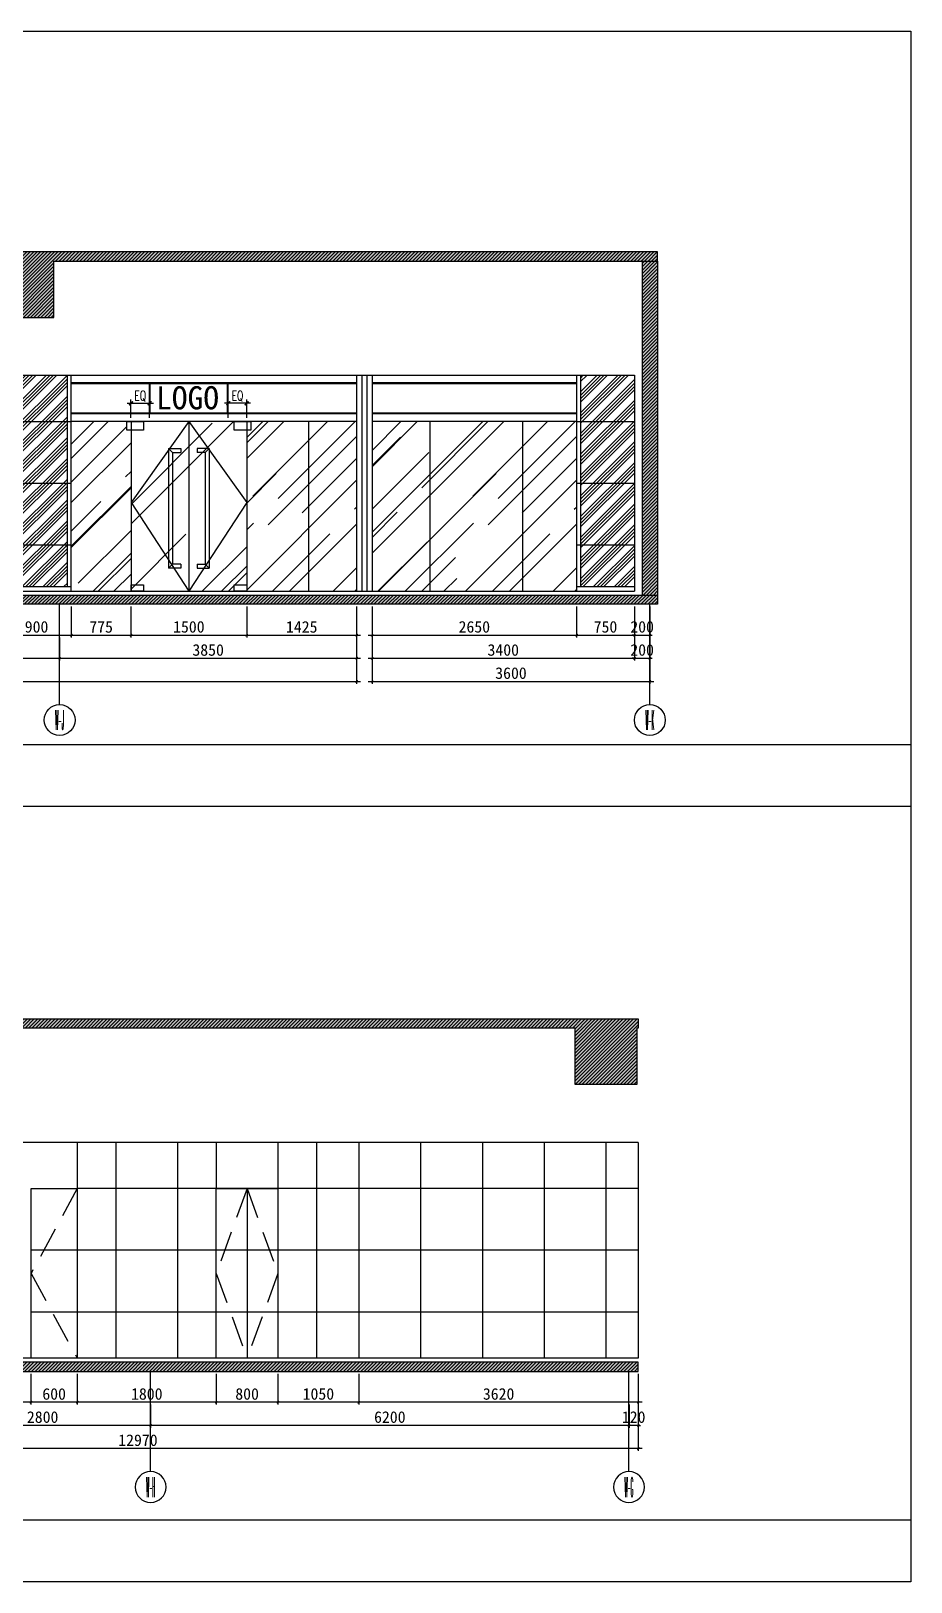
# Model space of a CAD drawing. Header units: millimetres. Extents: x 110215 to 630040, y -488650 to 141897.
# Drawn here: x 549650 to 561055, y 121786 to 141897 of the extents above; entities that cross this region are included whole.
import ezdxf
from ezdxf.enums import TextEntityAlignment as Align

# ---------------------------------------------------------------- set-up
doc = ezdxf.new("R2010")
doc.units = ezdxf.units.MM
doc.header["$LTSCALE"] = 1000
doc.linetypes.add('_DASH', pattern=[0.6, 0.4, -0.2])
doc.layers.get('Defpoints').update_dxf_attribs({"color": 2})
for name, color, linetype in [('0-118标注', 2, 'Continuous'), ('0-140a立面通高转折线', 2, 'Continuous'), ('0-140c立面材料填充', 250, 'Continuous'), ('0-140d立面材料分隔', 146, 'Continuous'), ('0-140立面图剖切线', 4, 'Continuous')]:
    doc.layers.add(name, color=color, linetype=linetype)
doc.styles.add('_TCH_AXIS', font='COMPLEX', dxfattribs={"bigfont": 'GBCBIG'})
doc.styles.add('COMPLEX', font='COMPLEX')
doc.styles.add('TXT', font='txt.shx', dxfattribs={"width": 0.7})
doc.styles.add('繁黑体', font='simhei.ttf')
doc.styles.add('黑体', font='simhei.ttf')
doc.dimstyles.new('50', dxfattribs={"dimscale": 50, "dimtxt": 3, "dimasz": 0.6, "dimexe": 0.6, "dimexo": 0.6, "dimtad": 1, "dimdec": 0, "dimdsep": 46, "dimtxsty": '黑体', "dimblk1": 'ARCHTICK', "dimblk2": 'ARCHTICK', "dimsah": 1, "dimcen": 0, "dimdle": 1, "dimclrd": 251, "dimclre": 251, "dimclrt": 2, "dimadec": 0, "dimazin": 0, "dimtfac": 1, "dimtdec": 0, "dimtix": 1, "dimtmove": 2, "dimatfit": 3, "dimldrblk": 'DOT', "dimfxl": 0, "dimtolj": 1, "dimtzin": 0, "dimarcsym": 0})
doc.dimstyles.new('副本 1-50', dxfattribs={"dimscale": 50, "dimtxt": 2.5, "dimasz": 1, "dimexe": 1, "dimexo": 1, "dimgap": 0.6, "dimtad": 1, "dimdec": 0, "dimrnd": 5, "dimzin": 0, "dimdsep": 46, "dimtxsty": 'TXT', "dimblk": 'ARCHTICK', "dimcen": 4, "dimdle": 1, "dimclrd": 3, "dimclre": 3, "dimclrt": 3, "dimadec": 0, "dimazin": 0, "dimtfac": 1, "dimtdec": 0, "dimtix": 1, "dimtmove": 2, "dimatfit": 3, "dimldrblk": 'ARCHTICK', "dimfxl": 0, "dimtolj": 1, "dimtzin": 0, "dimarcsym": 0})
pattern_1 = [(45, (495380.45, 221263.2), (509.117, 1357.645), [9000, -1200, 3000, -600]), (45, (495732.6, 222039.6), (-988.535, 140.007), [1800, -198, 3600, -450]), (45, (495231.96, 221835.93), (1921.9162, 2490.4301), [4800, -840, 2400, -600])]

# ---------------------------------------------------------------- blocks, each defined once
blk = doc.blocks.new('_ArchTick')
at = {"color": 0, "linetype": 'ByBlock', "const_width": 0.4}
blk.add_lwpolyline([(-0.5, -0.5), (0.5, 0.5)], dxfattribs=at)
blk = doc.blocks.new('*D130')
at = {"color": 3, "lineweight": -2, "transparency": 16777216}
for p, q in [((2433331, 314145), (2433331, 314382)), ((2433571, 314145), (2433571, 314382)), ((2433621, 314332), (2433281, 314332))]:
    blk.add_line(p, q, dxfattribs=at)
at = {"layer": 'Defpoints', "color": 0, "transparency": 16777216}
for p in [(2433331, 314332), (2433331, 314095), (2433571, 314095)]:
    blk.add_point(p, dxfattribs=at)
at = {"color": 3, "lineweight": -2, "transparency": 16777216, "xscale": 50, "yscale": 50, "zscale": 50, "rotation": 180}
blk.add_blockref('_ArchTick', (2433331, 314332), dxfattribs=at)
at = {"color": 3, "lineweight": -2, "transparency": 16777216, "xscale": 50, "yscale": 50, "zscale": 50}
blk.add_blockref('_ArchTick', (2433571, 314332), dxfattribs=at)
at = {"color": 3, "transparency": 16777216, "insert": (2433451, 314425), "char_height": 125, "attachment_point": 5, "style": 'TXT'}
blk.add_mtext('\\A1;EQ', dxfattribs=at)
blk = doc.blocks.new('*D131')
at = {"color": 3, "lineweight": -2, "transparency": 16777216}
for p, q in [((2432071, 314145), (2432071, 314382)), ((2432311, 314145), (2432311, 314382)), ((2432021, 314332), (2432361, 314332))]:
    blk.add_line(p, q, dxfattribs=at)
at = {"layer": 'Defpoints', "color": 0, "transparency": 16777216}
for p in [(2432311, 314332), (2432071, 314095), (2432311, 314095)]:
    blk.add_point(p, dxfattribs=at)
at = {"color": 3, "lineweight": -2, "transparency": 16777216, "xscale": 50, "yscale": 50, "zscale": 50, "rotation": 180}
blk.add_blockref('_ArchTick', (2432071, 314332), dxfattribs=at)
at = {"color": 3, "lineweight": -2, "transparency": 16777216, "xscale": 50, "yscale": 50, "zscale": 50}
blk.add_blockref('_ArchTick', (2432311, 314332), dxfattribs=at)
at = {"color": 3, "transparency": 16777216, "insert": (2432191, 314425), "char_height": 125, "attachment_point": 5, "style": 'TXT'}
blk.add_mtext('\\A1;EQ', dxfattribs=at)
blk = doc.blocks.new('*D454')
at = {"color": 251, "lineweight": -2, "transparency": 16777216}
for p, q in [((549272, 134433), (549272, 134033)), ((550172, 134433), (550172, 134033)), ((549222, 134063), (550222, 134063))]:
    blk.add_line(p, q, dxfattribs=at)
at = {"layer": 'Defpoints', "color": 0, "transparency": 16777216}
for p in [(549272, 134463), (550172, 134463), (550172, 134063)]:
    blk.add_point(p, dxfattribs=at)
at = {"color": 251, "lineweight": -2, "transparency": 16777216, "xscale": 30, "yscale": 30, "zscale": 30, "rotation": 180}
blk.add_blockref('_ArchTick', (549272, 134063), dxfattribs=at)
at = {"color": 251, "lineweight": -2, "transparency": 16777216, "xscale": 30, "yscale": 30, "zscale": 30}
blk.add_blockref('_ArchTick', (550172, 134063), dxfattribs=at)
at = {"color": 2, "transparency": 16777216, "insert": (549722, 134170), "char_height": 150, "attachment_point": 5, "style": '黑体'}
blk.add_mtext('\\A1;900', dxfattribs=at)
blk = doc.blocks.new('_DOT')
at = {"color": 0, "linetype": 'ByBlock'}
blk.add_line((-0.5, 0), (-1, 0), dxfattribs=at)
at = {"color": 0, "linetype": 'ByBlock', "const_width": 0.5}
blk.add_lwpolyline([(-0.25, 0, 1), (0.25, 0, 1)], format="xyb", close=True, dxfattribs=at)
blk = doc.blocks.new('*D455')
at = {"color": 251, "lineweight": -2, "transparency": 16777216}
for p, q in [((550172, 134433), (550172, 134033)), ((550946, 134433), (550946, 134033)), ((550122, 134063), (550996, 134063))]:
    blk.add_line(p, q, dxfattribs=at)
at = {"layer": 'Defpoints', "color": 0, "transparency": 16777216}
for p in [(550172, 134463), (550946, 134463), (550946, 134063)]:
    blk.add_point(p, dxfattribs=at)
at = {"color": 251, "lineweight": -2, "transparency": 16777216, "xscale": 30, "yscale": 30, "zscale": 30, "rotation": 180}
blk.add_blockref('_ArchTick', (550172, 134063), dxfattribs=at)
at = {"color": 251, "lineweight": -2, "transparency": 16777216, "xscale": 30, "yscale": 30, "zscale": 30}
blk.add_blockref('_ArchTick', (550946, 134063), dxfattribs=at)
at = {"color": 2, "transparency": 16777216, "insert": (550559, 134169), "char_height": 150, "attachment_point": 5, "style": '黑体'}
blk.add_mtext('\\A1;775', dxfattribs=at)
blk = doc.blocks.new('*D456')
at = {"color": 251, "lineweight": -2, "transparency": 16777216}
for p, q in [((550946, 134433), (550946, 134033)), ((552446, 134433), (552446, 134033)), ((550896, 134063), (552496, 134063))]:
    blk.add_line(p, q, dxfattribs=at)
at = {"layer": 'Defpoints', "color": 0, "transparency": 16777216}
for p in [(550946, 134463), (552446, 134463), (552446, 134063)]:
    blk.add_point(p, dxfattribs=at)
at = {"color": 251, "lineweight": -2, "transparency": 16777216, "xscale": 30, "yscale": 30, "zscale": 30, "rotation": 180}
blk.add_blockref('_ArchTick', (550946, 134063), dxfattribs=at)
at = {"color": 251, "lineweight": -2, "transparency": 16777216, "xscale": 30, "yscale": 30, "zscale": 30}
blk.add_blockref('_ArchTick', (552446, 134063), dxfattribs=at)
at = {"color": 2, "transparency": 16777216, "insert": (551696, 134170), "char_height": 150, "attachment_point": 5, "style": '黑体'}
blk.add_mtext('\\A1;1500', dxfattribs=at)
blk = doc.blocks.new('*D457')
at = {"color": 251, "lineweight": -2, "transparency": 16777216}
for p, q in [((552446, 134433), (552446, 134033)), ((553871, 134433), (553871, 134033)), ((552396, 134063), (553921, 134063))]:
    blk.add_line(p, q, dxfattribs=at)
at = {"layer": 'Defpoints', "color": 0, "transparency": 16777216}
for p in [(552446, 134463), (553871, 134463), (553871, 134063)]:
    blk.add_point(p, dxfattribs=at)
at = {"color": 251, "lineweight": -2, "transparency": 16777216, "xscale": 30, "yscale": 30, "zscale": 30, "rotation": 180}
blk.add_blockref('_ArchTick', (552446, 134063), dxfattribs=at)
at = {"color": 251, "lineweight": -2, "transparency": 16777216, "xscale": 30, "yscale": 30, "zscale": 30}
blk.add_blockref('_ArchTick', (553871, 134063), dxfattribs=at)
at = {"color": 2, "transparency": 16777216, "insert": (553159, 134169), "char_height": 150, "attachment_point": 5, "style": '黑体'}
blk.add_mtext('\\A1;1425', dxfattribs=at)
blk = doc.blocks.new('*D458')
at = {"color": 251, "lineweight": -2, "transparency": 16777216}
for p, q in [((554071, 134433), (554071, 134033)), ((556721, 134433), (556721, 134033)), ((554021, 134063), (556771, 134063))]:
    blk.add_line(p, q, dxfattribs=at)
at = {"layer": 'Defpoints', "color": 0, "transparency": 16777216}
for p in [(554071, 134463), (556721, 134463), (556721, 134063)]:
    blk.add_point(p, dxfattribs=at)
at = {"color": 251, "lineweight": -2, "transparency": 16777216, "xscale": 30, "yscale": 30, "zscale": 30, "rotation": 180}
blk.add_blockref('_ArchTick', (554071, 134063), dxfattribs=at)
at = {"color": 251, "lineweight": -2, "transparency": 16777216, "xscale": 30, "yscale": 30, "zscale": 30}
blk.add_blockref('_ArchTick', (556721, 134063), dxfattribs=at)
at = {"color": 2, "transparency": 16777216, "insert": (555396, 134170), "char_height": 150, "attachment_point": 5, "style": '黑体'}
blk.add_mtext('\\A1;2650', dxfattribs=at)
blk = doc.blocks.new('*D459')
at = {"color": 251, "lineweight": -2, "transparency": 16777216}
for p, q in [((556721, 134433), (556721, 134033)), ((557471, 134433), (557471, 134033)), ((556671, 134063), (557521, 134063))]:
    blk.add_line(p, q, dxfattribs=at)
at = {"layer": 'Defpoints', "color": 0, "transparency": 16777216}
for p in [(556721, 134463), (557471, 134463), (557471, 134063)]:
    blk.add_point(p, dxfattribs=at)
at = {"color": 251, "lineweight": -2, "transparency": 16777216, "xscale": 30, "yscale": 30, "zscale": 30, "rotation": 180}
blk.add_blockref('_ArchTick', (556721, 134063), dxfattribs=at)
at = {"color": 251, "lineweight": -2, "transparency": 16777216, "xscale": 30, "yscale": 30, "zscale": 30}
blk.add_blockref('_ArchTick', (557471, 134063), dxfattribs=at)
at = {"color": 2, "transparency": 16777216, "insert": (557096, 134170), "char_height": 150, "attachment_point": 5, "style": '黑体'}
blk.add_mtext('\\A1;750', dxfattribs=at)
blk = doc.blocks.new('*D462')
at = {"color": 251, "lineweight": -2, "transparency": 16777216}
for p, q in [((547221, 134033), (547221, 133733)), ((550021, 134033), (550021, 133733)), ((547171, 133763), (550071, 133763))]:
    blk.add_line(p, q, dxfattribs=at)
at = {"layer": 'Defpoints', "color": 0, "transparency": 16777216}
for p in [(547221, 134063), (550021, 134063), (550021, 133763)]:
    blk.add_point(p, dxfattribs=at)
at = {"color": 251, "lineweight": -2, "transparency": 16777216, "xscale": 30, "yscale": 30, "zscale": 30, "rotation": 180}
blk.add_blockref('_ArchTick', (547221, 133763), dxfattribs=at)
at = {"color": 251, "lineweight": -2, "transparency": 16777216, "xscale": 30, "yscale": 30, "zscale": 30}
blk.add_blockref('_ArchTick', (550021, 133763), dxfattribs=at)
at = {"color": 2, "transparency": 16777216, "insert": (548621, 133870), "char_height": 150, "attachment_point": 5, "style": '黑体'}
blk.add_mtext('\\A1;2800', dxfattribs=at)
blk = doc.blocks.new('*D463')
at = {"color": 251, "lineweight": -2, "transparency": 16777216}
for p, q in [((550021, 134033), (550021, 133733)), ((553871, 134033), (553871, 133733)), ((549971, 133763), (553921, 133763))]:
    blk.add_line(p, q, dxfattribs=at)
at = {"layer": 'Defpoints', "color": 0, "transparency": 16777216}
for p in [(550021, 134063), (553871, 134063), (553871, 133763)]:
    blk.add_point(p, dxfattribs=at)
at = {"color": 251, "lineweight": -2, "transparency": 16777216, "xscale": 30, "yscale": 30, "zscale": 30, "rotation": 180}
blk.add_blockref('_ArchTick', (550021, 133763), dxfattribs=at)
at = {"color": 251, "lineweight": -2, "transparency": 16777216, "xscale": 30, "yscale": 30, "zscale": 30}
blk.add_blockref('_ArchTick', (553871, 133763), dxfattribs=at)
at = {"color": 2, "transparency": 16777216, "insert": (551946, 133870), "char_height": 150, "attachment_point": 5, "style": '黑体'}
blk.add_mtext('\\A1;3850', dxfattribs=at)
blk = doc.blocks.new('*D464')
at = {"color": 251, "lineweight": -2, "transparency": 16777216}
for p, q in [((554071, 134033), (554071, 133733)), ((557471, 134033), (557471, 133733)), ((554021, 133763), (557521, 133763))]:
    blk.add_line(p, q, dxfattribs=at)
at = {"layer": 'Defpoints', "color": 0, "transparency": 16777216}
for p in [(554071, 134063), (557471, 134063), (557471, 133763)]:
    blk.add_point(p, dxfattribs=at)
at = {"color": 251, "lineweight": -2, "transparency": 16777216, "xscale": 30, "yscale": 30, "zscale": 30, "rotation": 180}
blk.add_blockref('_ArchTick', (554071, 133763), dxfattribs=at)
at = {"color": 251, "lineweight": -2, "transparency": 16777216, "xscale": 30, "yscale": 30, "zscale": 30}
blk.add_blockref('_ArchTick', (557471, 133763), dxfattribs=at)
at = {"color": 2, "transparency": 16777216, "insert": (555771, 133870), "char_height": 150, "attachment_point": 5, "style": '黑体'}
blk.add_mtext('\\A1;3400', dxfattribs=at)
blk = doc.blocks.new('*D465')
at = {"color": 251, "lineweight": -2, "transparency": 16777216}
for p, q in [((557471, 134433), (557471, 134033)), ((557671, 134433), (557671, 134033)), ((557471, 134063), (557441, 134063)), ((557471, 134063), (557671, 134063)), ((557671, 134063), (557701, 134063))]:
    blk.add_line(p, q, dxfattribs=at)
at = {"layer": 'Defpoints', "color": 0, "transparency": 16777216}
for p in [(557471, 134463), (557671, 134463), (557671, 134063)]:
    blk.add_point(p, dxfattribs=at)
at = {"color": 251, "lineweight": -2, "transparency": 16777216, "xscale": 30, "yscale": 30, "zscale": 30}
blk.add_blockref('_ArchTick', (557471, 134063), dxfattribs=at)
at = {"color": 251, "lineweight": -2, "transparency": 16777216, "xscale": 30, "yscale": 30, "zscale": 30, "rotation": 180}
blk.add_blockref('_ArchTick', (557671, 134063), dxfattribs=at)
at = {"color": 2, "transparency": 16777216, "insert": (557571, 134170), "char_height": 150, "attachment_point": 5, "style": '黑体'}
blk.add_mtext('\\A1;200', dxfattribs=at)
blk = doc.blocks.new('*D466')
at = {"color": 251, "lineweight": -2, "transparency": 16777216}
for p, q in [((557471, 134033), (557471, 133733)), ((557671, 134033), (557671, 133733)), ((557471, 133763), (557441, 133763)), ((557471, 133763), (557671, 133763)), ((557671, 133763), (557701, 133763))]:
    blk.add_line(p, q, dxfattribs=at)
at = {"layer": 'Defpoints', "color": 0, "transparency": 16777216}
for p in [(557471, 134063), (557671, 134063), (557671, 133763)]:
    blk.add_point(p, dxfattribs=at)
at = {"color": 251, "lineweight": -2, "transparency": 16777216, "xscale": 30, "yscale": 30, "zscale": 30}
blk.add_blockref('_ArchTick', (557471, 133763), dxfattribs=at)
at = {"color": 251, "lineweight": -2, "transparency": 16777216, "xscale": 30, "yscale": 30, "zscale": 30, "rotation": 180}
blk.add_blockref('_ArchTick', (557671, 133763), dxfattribs=at)
at = {"color": 2, "transparency": 16777216, "insert": (557571, 133870), "char_height": 150, "attachment_point": 5, "style": '黑体'}
blk.add_mtext('\\A1;200', dxfattribs=at)
blk = doc.blocks.new('*D467')
at = {"color": 251, "lineweight": -2, "transparency": 16777216}
for p, q in [((554071, 133733), (554071, 133433)), ((557671, 133733), (557671, 133433)), ((554021, 133463), (557721, 133463))]:
    blk.add_line(p, q, dxfattribs=at)
at = {"layer": 'Defpoints', "color": 0, "transparency": 16777216}
for p in [(554071, 133763), (557671, 133763), (557671, 133463)]:
    blk.add_point(p, dxfattribs=at)
at = {"color": 251, "lineweight": -2, "transparency": 16777216, "xscale": 30, "yscale": 30, "zscale": 30, "rotation": 180}
blk.add_blockref('_ArchTick', (554071, 133463), dxfattribs=at)
at = {"color": 251, "lineweight": -2, "transparency": 16777216, "xscale": 30, "yscale": 30, "zscale": 30}
blk.add_blockref('_ArchTick', (557671, 133463), dxfattribs=at)
at = {"color": 2, "transparency": 16777216, "insert": (555871, 133570), "char_height": 150, "attachment_point": 5, "style": '黑体'}
blk.add_mtext('\\A1;3600', dxfattribs=at)
blk = doc.blocks.new('*D468')
at = {"color": 251, "lineweight": -2, "transparency": 16777216}
for p, q in [((539889, 133733), (539889, 133433)), ((553871, 133733), (553871, 133433)), ((539839, 133463), (553921, 133463))]:
    blk.add_line(p, q, dxfattribs=at)
at = {"layer": 'Defpoints', "color": 0, "transparency": 16777216}
for p in [(539889, 133763), (553871, 133763), (553871, 133463)]:
    blk.add_point(p, dxfattribs=at)
at = {"color": 251, "lineweight": -2, "transparency": 16777216, "xscale": 30, "yscale": 30, "zscale": 30, "rotation": 180}
blk.add_blockref('_ArchTick', (539889, 133463), dxfattribs=at)
at = {"color": 251, "lineweight": -2, "transparency": 16777216, "xscale": 30, "yscale": 30, "zscale": 30}
blk.add_blockref('_ArchTick', (553871, 133463), dxfattribs=at)
at = {"color": 2, "transparency": 16777216, "insert": (546880, 133569), "char_height": 150, "attachment_point": 5, "style": '黑体'}
blk.add_mtext('\\A1;13982', dxfattribs=at)
blk = doc.blocks.new('_AXISO')
blk.add_circle((0, 0), 0.5)
at = {"style": 'COMPLEX', "width": 1.041667}
blk.add_attdef('A', text='', height=0.56, dxfattribs=at).set_placement((-0.25, -0.28), (0.25, -0.28), align=Align.FIT)
blk = doc.blocks.new('*D473')
at = {"color": 251, "lineweight": -2, "transparency": 16777216}
for p, q in [((553900, 124486), (553900, 124086)), ((557521, 124486), (557521, 124086)), ((557571, 124116), (553850, 124116))]:
    blk.add_line(p, q, dxfattribs=at)
at = {"layer": 'Defpoints', "color": 0, "transparency": 16777216}
for p in [(553900, 124516), (557521, 124516), (553900, 124116)]:
    blk.add_point(p, dxfattribs=at)
at = {"color": 251, "lineweight": -2, "transparency": 16777216, "xscale": 30, "yscale": 30, "zscale": 30, "rotation": 180}
blk.add_blockref('_ArchTick', (553900, 124116), dxfattribs=at)
at = {"color": 251, "lineweight": -2, "transparency": 16777216, "xscale": 30, "yscale": 30, "zscale": 30}
blk.add_blockref('_ArchTick', (557521, 124116), dxfattribs=at)
at = {"color": 2, "transparency": 16777216, "insert": (555711, 124223), "char_height": 150, "attachment_point": 5, "style": '黑体'}
blk.add_mtext('\\A1;3620', dxfattribs=at)
blk = doc.blocks.new('*D474')
at = {"color": 251, "lineweight": -2, "transparency": 16777216}
for p, q in [((552851, 124486), (552851, 124086)), ((553900, 124486), (553900, 124086)), ((553950, 124116), (552801, 124116))]:
    blk.add_line(p, q, dxfattribs=at)
at = {"layer": 'Defpoints', "color": 0, "transparency": 16777216}
for p in [(552851, 124516), (553900, 124516), (552851, 124116)]:
    blk.add_point(p, dxfattribs=at)
at = {"color": 251, "lineweight": -2, "transparency": 16777216, "xscale": 30, "yscale": 30, "zscale": 30, "rotation": 180}
blk.add_blockref('_ArchTick', (552851, 124116), dxfattribs=at)
at = {"color": 251, "lineweight": -2, "transparency": 16777216, "xscale": 30, "yscale": 30, "zscale": 30}
blk.add_blockref('_ArchTick', (553900, 124116), dxfattribs=at)
at = {"color": 2, "transparency": 16777216, "insert": (553375, 124223), "char_height": 150, "attachment_point": 5, "style": '黑体'}
blk.add_mtext('\\A1;1050', dxfattribs=at)
blk = doc.blocks.new('*D475')
at = {"color": 251, "lineweight": -2, "transparency": 16777216}
for p, q in [((552051, 124486), (552051, 124086)), ((552851, 124486), (552851, 124086)), ((552901, 124116), (552001, 124116))]:
    blk.add_line(p, q, dxfattribs=at)
at = {"layer": 'Defpoints', "color": 0, "transparency": 16777216}
for p in [(552051, 124516), (552851, 124516), (552051, 124116)]:
    blk.add_point(p, dxfattribs=at)
at = {"color": 251, "lineweight": -2, "transparency": 16777216, "xscale": 30, "yscale": 30, "zscale": 30, "rotation": 180}
blk.add_blockref('_ArchTick', (552051, 124116), dxfattribs=at)
at = {"color": 251, "lineweight": -2, "transparency": 16777216, "xscale": 30, "yscale": 30, "zscale": 30}
blk.add_blockref('_ArchTick', (552851, 124116), dxfattribs=at)
at = {"color": 2, "transparency": 16777216, "insert": (552451, 124223), "char_height": 150, "attachment_point": 5, "style": '黑体'}
blk.add_mtext('\\A1;800', dxfattribs=at)
blk = doc.blocks.new('*D476')
at = {"color": 251, "lineweight": -2, "transparency": 16777216}
for p, q in [((550250, 124486), (550250, 124086)), ((552051, 124486), (552051, 124086)), ((552101, 124116), (550200, 124116))]:
    blk.add_line(p, q, dxfattribs=at)
at = {"layer": 'Defpoints', "color": 0, "transparency": 16777216}
for p in [(550250, 124516), (552051, 124516), (550250, 124116)]:
    blk.add_point(p, dxfattribs=at)
at = {"color": 251, "lineweight": -2, "transparency": 16777216, "xscale": 30, "yscale": 30, "zscale": 30, "rotation": 180}
blk.add_blockref('_ArchTick', (550250, 124116), dxfattribs=at)
at = {"color": 251, "lineweight": -2, "transparency": 16777216, "xscale": 30, "yscale": 30, "zscale": 30}
blk.add_blockref('_ArchTick', (552051, 124116), dxfattribs=at)
at = {"color": 2, "transparency": 16777216, "insert": (551151, 124223), "char_height": 150, "attachment_point": 5, "style": '黑体'}
blk.add_mtext('\\A1;1800', dxfattribs=at)
blk = doc.blocks.new('*D477')
at = {"color": 251, "lineweight": -2, "transparency": 16777216}
for p, q in [((544551, 124486), (544551, 124086)), ((549650, 124486), (549650, 124086)), ((549700, 124116), (544501, 124116))]:
    blk.add_line(p, q, dxfattribs=at)
at = {"layer": 'Defpoints', "color": 0, "transparency": 16777216}
for p in [(544551, 124516), (549650, 124516), (544551, 124116)]:
    blk.add_point(p, dxfattribs=at)
at = {"color": 251, "lineweight": -2, "transparency": 16777216, "xscale": 30, "yscale": 30, "zscale": 30, "rotation": 180}
blk.add_blockref('_ArchTick', (544551, 124116), dxfattribs=at)
at = {"color": 251, "lineweight": -2, "transparency": 16777216, "xscale": 30, "yscale": 30, "zscale": 30}
blk.add_blockref('_ArchTick', (549650, 124116), dxfattribs=at)
at = {"color": 2, "transparency": 16777216, "insert": (547101, 124223), "char_height": 150, "attachment_point": 5, "style": '黑体'}
blk.add_mtext('\\A1;5100', dxfattribs=at)
blk = doc.blocks.new('*D480')
at = {"color": 251, "lineweight": -2, "transparency": 16777216}
for p, q in [((557401, 124086), (557401, 123786)), ((557521, 124086), (557521, 123786)), ((557401, 123816), (557371, 123816)), ((557521, 123816), (557401, 123816)), ((557521, 123816), (557551, 123816))]:
    blk.add_line(p, q, dxfattribs=at)
at = {"layer": 'Defpoints', "color": 0, "transparency": 16777216}
for p in [(557401, 124116), (557521, 124116), (557401, 123816)]:
    blk.add_point(p, dxfattribs=at)
at = {"color": 251, "lineweight": -2, "transparency": 16777216, "xscale": 30, "yscale": 30, "zscale": 30}
blk.add_blockref('_ArchTick', (557401, 123816), dxfattribs=at)
at = {"color": 251, "lineweight": -2, "transparency": 16777216, "xscale": 30, "yscale": 30, "zscale": 30, "rotation": 180}
blk.add_blockref('_ArchTick', (557521, 123816), dxfattribs=at)
at = {"color": 2, "transparency": 16777216, "insert": (557461, 123923), "char_height": 150, "attachment_point": 5, "style": '黑体'}
blk.add_mtext('\\A1;120', dxfattribs=at)
blk = doc.blocks.new('*D481')
at = {"color": 251, "lineweight": -2, "transparency": 16777216}
for p, q in [((551201, 124086), (551201, 123786)), ((557401, 124086), (557401, 123786)), ((557451, 123816), (551151, 123816))]:
    blk.add_line(p, q, dxfattribs=at)
at = {"layer": 'Defpoints', "color": 0, "transparency": 16777216}
for p in [(551201, 124116), (557401, 124116), (551201, 123816)]:
    blk.add_point(p, dxfattribs=at)
at = {"color": 251, "lineweight": -2, "transparency": 16777216, "xscale": 30, "yscale": 30, "zscale": 30, "rotation": 180}
blk.add_blockref('_ArchTick', (551201, 123816), dxfattribs=at)
at = {"color": 251, "lineweight": -2, "transparency": 16777216, "xscale": 30, "yscale": 30, "zscale": 30}
blk.add_blockref('_ArchTick', (557401, 123816), dxfattribs=at)
at = {"color": 2, "transparency": 16777216, "insert": (554301, 123923), "char_height": 150, "attachment_point": 5, "style": '黑体'}
blk.add_mtext('\\A1;6200', dxfattribs=at)
blk = doc.blocks.new('*D482')
at = {"color": 251, "lineweight": -2, "transparency": 16777216}
for p, q in [((548401, 124086), (548401, 123786)), ((551201, 124086), (551201, 123786)), ((551251, 123816), (548351, 123816))]:
    blk.add_line(p, q, dxfattribs=at)
at = {"layer": 'Defpoints', "color": 0, "transparency": 16777216}
for p in [(548401, 124116), (551201, 124116), (548401, 123816)]:
    blk.add_point(p, dxfattribs=at)
at = {"color": 251, "lineweight": -2, "transparency": 16777216, "xscale": 30, "yscale": 30, "zscale": 30, "rotation": 180}
blk.add_blockref('_ArchTick', (548401, 123816), dxfattribs=at)
at = {"color": 251, "lineweight": -2, "transparency": 16777216, "xscale": 30, "yscale": 30, "zscale": 30}
blk.add_blockref('_ArchTick', (551201, 123816), dxfattribs=at)
at = {"color": 2, "transparency": 16777216, "insert": (549801, 123923), "char_height": 150, "attachment_point": 5, "style": '黑体'}
blk.add_mtext('\\A1;2800', dxfattribs=at)
blk = doc.blocks.new('*D488')
at = {"color": 251, "lineweight": -2, "transparency": 16777216}
for p, q in [((544551, 123786), (544551, 123486)), ((557521, 123786), (557521, 123486)), ((557571, 123516), (544501, 123516))]:
    blk.add_line(p, q, dxfattribs=at)
at = {"layer": 'Defpoints', "color": 0, "transparency": 16777216}
for p in [(544551, 123816), (557521, 123816), (544551, 123516)]:
    blk.add_point(p, dxfattribs=at)
at = {"color": 251, "lineweight": -2, "transparency": 16777216, "xscale": 30, "yscale": 30, "zscale": 30, "rotation": 180}
blk.add_blockref('_ArchTick', (544551, 123516), dxfattribs=at)
at = {"color": 251, "lineweight": -2, "transparency": 16777216, "xscale": 30, "yscale": 30, "zscale": 30}
blk.add_blockref('_ArchTick', (557521, 123516), dxfattribs=at)
at = {"color": 2, "transparency": 16777216, "insert": (551036, 123623), "char_height": 150, "attachment_point": 5, "style": '黑体'}
blk.add_mtext('\\A1;12970', dxfattribs=at)
blk = doc.blocks.new('*D492')
at = {"color": 251, "lineweight": -2, "transparency": 16777216}
for p, q in [((549650, 124486), (549650, 124086)), ((550250, 124486), (550250, 124086)), ((550300, 124116), (549600, 124116))]:
    blk.add_line(p, q, dxfattribs=at)
at = {"layer": 'Defpoints', "color": 0, "transparency": 16777216}
for p in [(549650, 124516), (550250, 124516), (549650, 124116)]:
    blk.add_point(p, dxfattribs=at)
at = {"color": 251, "lineweight": -2, "transparency": 16777216, "xscale": 30, "yscale": 30, "zscale": 30, "rotation": 180}
blk.add_blockref('_ArchTick', (549650, 124116), dxfattribs=at)
at = {"color": 251, "lineweight": -2, "transparency": 16777216, "xscale": 30, "yscale": 30, "zscale": 30}
blk.add_blockref('_ArchTick', (550250, 124116), dxfattribs=at)
at = {"color": 2, "transparency": 16777216, "insert": (549950, 124223), "char_height": 150, "attachment_point": 5, "style": '黑体'}
blk.add_mtext('\\A1;600', dxfattribs=at)
blk = doc.blocks.new('kjlkj')
at = {"layer": '0-140c立面材料填充'}
h = blk.add_hatch(dxfattribs=at)
h.set_pattern_fill('AR-RROOF', color=256, scale=50, angle=45, style=0)
h.set_pattern_definition([(45, (2419215.6, 311894.9), (1077.63, 2873.68), [19050, -2540, 6350, -1270]), (45, (2419961, 313538.3), (-2092.4, 296.35), [3810, -419.1, 7620, -952.5]), (45, (2418901.25, 313107.2), (4068.056, 5271.41), [10160, -1778, 5080, -1270])])
h.paths.add_polyline_path([(2433571.1, 314094.9), (2432071.1, 314094.9), (2432071.1, 311894.9), (2433571.1, 311894.9)])
at = {"color": 8}
for p, q in [((2432311.1, 314194.9), (2432311.1, 314594.9)), ((2432321.1, 314194.9), (2432321.1, 314594.9)), ((2433321.1, 314194.9), (2433321.1, 314594.9)), ((2433331.1, 314194.9), (2433331.1, 314594.9))]:
    blk.add_line(p, q, dxfattribs=at)
for points in [[(2432821.1, 314094.9), (2432071.1, 313044.9), (2432821.1, 311894.9)], [(2432821.1, 314094.9), (2433571.1, 313044.9), (2432821.1, 311894.9)]]:
    blk.add_lwpolyline(points, dxfattribs=at)
at = {"layer": '0-140d立面材料分隔'}
for p, q in [((2432071.1, 314094.9), (2432071.1, 311894.9)), ((2432821.1, 314094.9), (2432821.1, 311894.9)), ((2433571.1, 314094.9), (2433571.1, 311894.9))]:
    blk.add_line(p, q, dxfattribs=at)
at = {"layer": '0-140d立面材料分隔', "color": 1}
for p, q in [((2432609.7, 313694.9, -219.5), (2432556.9, 313744.9, -219.5)), ((2432556.9, 313744.9, -219.5), (2432556.9, 312194.9)), ((2432556.9, 313744.9, -219.5), (2432715.4, 313744.9, -219.5)), ((2432715.4, 313744.9, -219.5), (2432715.4, 313694.9, -219.5)), ((2432926.8, 313744.9, -219.5), (2432926.8, 313694.9, -219.5)), ((2433085.4, 313744.9, -219.5), (2432926.8, 313744.9, -219.5)), ((2433032.5, 313694.9, -219.5), (2433085.4, 313744.9, -219.5)), ((2433085.4, 313744.9, -219.5), (2433085.4, 312194.9)), ((2432609.7, 313694.9, -219.5), (2432609.7, 312244.9)), ((2432609.7, 313694.9, -219.5), (2432715.4, 313694.9, -219.5)), ((2433032.5, 313694.9, -219.5), (2432926.8, 313694.9, -219.5)), ((2433032.5, 313694.9, -219.5), (2433032.5, 312244.9)), ((2432609.7, 312244.9), (2432556.9, 312194.9)), ((2432715.4, 312194.9), (2432556.9, 312194.9)), ((2432715.4, 312244.9), (2432609.7, 312244.9)), ((2432715.4, 312244.9), (2432715.4, 312194.9)), ((2432926.8, 312244.9), (2433032.5, 312244.9)), ((2432926.8, 312244.9), (2432926.8, 312194.9)), ((2432926.8, 312194.9), (2433085.4, 312194.9)), ((2433032.5, 312244.9), (2433085.4, 312194.9))]:
    blk.add_line(p, q, dxfattribs=at)
for points in [[(2432018.3, 314094.9), (2432233.1, 314094.9), (2432233.1, 313984.9), (2432018.3, 313984.9)], [(2433409.2, 314094.9), (2433624, 314094.9), (2433624, 313984.9), (2433409.2, 313984.9)], [(2432071.1, 311978.2), (2432233.1, 311978.2), (2432233.1, 311894.9), (2432071.1, 311894.9)], [(2433409.2, 311978.2), (2433571.1, 311978.2), (2433571.1, 311894.9), (2433409.2, 311894.9)]]:
    blk.add_lwpolyline(points, close=True, dxfattribs=at)
at = {"color": 1, "style": '繁黑体'}
blk.add_text('LOGO', height=300, dxfattribs=at).set_placement((2432396, 314253.3, -219.5))
at = {"color": 8}
dim = blk.add_linear_dim(base=(2432311.1, 314332.1), p1=(2432071.1, 314094.9), p2=(2432311.1, 314094.9), text='EQ', dimstyle='副本 1-50', dxfattribs=at)
dim.commit()
dim.dimension.update_dxf_attribs({"geometry": '*D131', "text_midpoint": (2432191.1, 314424.6)})
dim = blk.add_linear_dim(base=(2433331.1, 314332.1), p1=(2433571.1, 314094.9), p2=(2433331.1, 314094.9), angle=180, text='EQ', dimstyle='副本 1-50', dxfattribs=at)
dim.commit()
dim.dimension.update_dxf_attribs({"geometry": '*D130', "text_midpoint": (2433451.1, 314424.6)})

msp = doc.modelspace()

# ---------------------------------------------------------------- hatches: boundary and pattern name
h = msp.add_hatch()
h.set_pattern_fill('ANSI31', color=250, scale=10)
h.set_pattern_definition([(45, (-26203.694, -415.79), (-22.4506403, 22.4506403), [])])
h.paths.add_polyline_path([(539889.3, 139032.7), (539889.3, 138912.7), (540919, 138912.7), (540919, 138182.7), (541718.9, 138182.7), (541718.9, 138912.7), (549333.9, 138912.7), (549333.9, 138182.7), (549948.1, 138182.7), (549948.1, 138912.7), (557771.6, 138912.7), (557771.6, 139032.7)])
h.paths.add_polyline_path([(539889.3, 134582.7), (557771.6, 134582.7), (557771.6, 134462.7), (539889.3, 134462.7)])
h = msp.add_hatch()
h.set_pattern_fill('ANSI31', color=250, scale=10)
h.set_pattern_definition([(45, (-26204.305, -415.79), (-22.4506403, 22.4506403), [])])
h.paths.add_polyline_path([(557571, 134582.7), (557771, 134582.7), (557771, 138912.7), (557571, 138912.7)])
h = msp.add_hatch()
h.set_pattern_fill('ANSI34', color=250, scale=10)
h.set_pattern_definition([(45, (152256.47, 9514.53), (-134.70384, 134.70384), []), (45, (152301.37, 9514.53), (-134.70384, 134.70384), []), (45, (152346.27, 9514.53), (-134.70384, 134.70384), []), (45, (152391.17, 9514.53), (-134.70384, 134.70384), [])])
h.paths.add_polyline_path([(550121.5, 134692.7), (550121.5, 137432.7), (549321.5, 137432.7), (549321.5, 134692.7)])
h = msp.add_hatch()
h.set_pattern_fill('ANSI34', color=250, scale=10)
h.set_pattern_definition([(45, (144305.56, 9514.53), (-134.70384, 134.70384), []), (45, (144350.46, 9514.53), (-134.70384, 134.70384), []), (45, (144395.36, 9514.53), (-134.70384, 134.70384), []), (45, (144440.27, 9514.53), (-134.70384, 134.70384), [])])
h.paths.add_polyline_path([(557471, 134692.7), (557471, 137424.9), (556771.8, 137432.7), (556771.8, 134692.7)])
h = msp.add_hatch()
h.set_pattern_fill('ANSI31', color=250, scale=10)
h.set_pattern_definition([(45, (-49634.778, -10362.405), (-22.4506403, 22.4506403), [])])
h.paths.add_polyline_path([(557519.7, 128966.1), (557519.7, 129086.1), (540649.9, 129086.1), (540649.9, 128966.1), (548473.4, 128966.1), (548473.4, 128236.1), (549087.7, 128236.1), (549087.7, 128966.1), (556702.6, 128966.1), (556702.6, 128236.1), (557502.6, 128236.1), (557502.6, 128966.1)])
h.paths.add_polyline_path([(557519.7, 124516.1), (557519.7, 124636.1), (540649.9, 124636.1), (540649.9, 124516.1)])
at = {"layer": '0-140c立面材料填充'}
h = msp.add_hatch(dxfattribs=at)
h.set_pattern_fill('AR-CONC', color=256)
h.set_pattern_definition([(50, (-26203.7, -415.79), (182.18467, -15.939086), [19.05, -209.55]), (355, (-26203.7, -415.8), (-35.24342, 191.056845), [15.24, -167.640584]), (100.451445, (-26188.51, -417.12), (146.941247, 175.11775), [16.19001, -178.090245]), (46.1842, (-26203.7, -365), (271.07904, -42.04233), [28.575, -314.325]), (96.63556, (-26181.1, -368.5), (237.40413, 247.42612), [24.28502, -267.13561]), (351.18415, (-26203.7, -365), (237.40413, 247.42612), [22.85997, -251.45973]), (21, (-26178.3, -377.69), (151.61439, -102.2652), [19.05, -209.55]), (326, (-26178.3, -377.7), (61.80203, 184.187966), [15.24, -167.64]), (71.451445, (-26165.66, -386.21), (213.41642, 81.92277), [16.19001, -178.08994]), (37.5, (-26203.694, -415.79), (3.088603, 84.555039), [0, -165.608, 0, -170.18, 0, -168.275]), (7.5, (-26203.69, -415.79), (66.819663, 100.180575), [0, -97.028, 0, -161.798, 0, -64.135]), (327.5, (-26260.336, -415.79), (135.590595, -5.728744), [0, -63.5, 0, -198.12, 0, -262.89]), (317.5, (-26285.74, -415.79), (148.129181, 25.42649), [0, -82.55, 0, -131.572, 0, -186.69])])
h.paths.add_polyline_path([(539889.3, 139032.7), (539889.3, 138912.7), (540919, 138912.7), (540919, 138182.7), (541718.9, 138182.7), (541718.9, 138912.7), (549333.9, 138912.7), (549333.9, 138182.7), (549948.1, 138182.7), (549948.1, 138912.7), (557771.6, 138912.7), (557771.6, 139032.7)])
h.paths.add_polyline_path([(539889.3, 134582.7), (557771.6, 134582.7), (557771.6, 134462.7), (539889.3, 134462.7)])
h = msp.add_hatch(dxfattribs=at)
h.set_pattern_fill('AR-CONC', color=256)
h.set_pattern_definition([(50, (-26204.3, -415.79), (182.18467, -15.939086), [19.05, -209.55]), (355, (-26204.3, -415.8), (-35.24342, 191.056845), [15.24, -167.640584]), (100.451445, (-26189.12, -417.12), (146.941247, 175.11775), [16.19001, -178.090245]), (46.1842, (-26204.3, -365), (271.07904, -42.04233), [28.575, -314.325]), (96.63556, (-26181.71, -368.5), (237.40413, 247.42612), [24.28502, -267.13561]), (351.18415, (-26204.3, -365), (237.40413, 247.42612), [22.85997, -251.45973]), (21, (-26178.9, -377.69), (151.61439, -102.2652), [19.05, -209.55]), (326, (-26178.9, -377.7), (61.80203, 184.187966), [15.24, -167.64]), (71.451445, (-26166.27, -386.21), (213.41642, 81.92277), [16.19001, -178.08994]), (37.5, (-26204.305, -415.79), (3.088603, 84.555039), [0, -165.608, 0, -170.18, 0, -168.275]), (7.5, (-26204.305, -415.79), (66.819663, 100.180575), [0, -97.028, 0, -161.798, 0, -64.135]), (327.5, (-26260.95, -415.79), (135.590595, -5.728744), [0, -63.5, 0, -198.12, 0, -262.89]), (317.5, (-26286.35, -415.79), (148.129181, 25.42649), [0, -82.55, 0, -131.572, 0, -186.69])])
h.paths.add_polyline_path([(557571, 134582.7), (557771, 134582.7), (557771, 138912.7), (557571, 138912.7)])
h = msp.add_hatch(dxfattribs=at)
h.set_pattern_fill('AR-RROOF', color=256, scale=600, angle=45)
h.set_pattern_definition(pattern_1)
h.paths.add_polyline_path([(550171.5, 136832.7), (550171.5, 134632.7), (550946.2, 134632.7), (550946.2, 136722.7), (550893.3, 136722.7), (550893.3, 136832.7)])
h = msp.add_hatch(dxfattribs=at)
h.set_pattern_fill('AR-RROOF', color=256, scale=600, angle=45)
h.set_pattern_definition(pattern_1)
h.paths.add_polyline_path([(552446.2, 136832.7), (552446.2, 134632.7), (553870.9, 134632.7), (553870.9, 136832.7)])
h = msp.add_hatch(dxfattribs=at)
h.set_pattern_fill('AR-RROOF', color=256, scale=600, angle=45)
h.set_pattern_definition([(45, (498231.4, 221263.2), (509.117, 1357.645), [9000, -1200, 3000, -600]), (45, (498583.55, 222039.6), (-988.535, 140.007), [1800, -198, 3600, -450]), (45, (498082.92, 221835.93), (1921.9162, 2490.4301), [4800, -840, 2400, -600])])
h.paths.add_polyline_path([(556721.8, 134632.7), (556721.8, 136832.7), (555174.7, 136832.7), (554070.9, 136832.7), (554070.9, 136669.2), (554070.9, 134632.7)])
h = msp.add_hatch(dxfattribs=at)
h.set_pattern_fill('AR-CONC', color=256)
h.set_pattern_definition([(50, (-49634.78, -10362.4), (182.18467, -15.939086), [19.05, -209.55]), (355, (-49634.78, -10362.4), (-35.24342, 191.056845), [15.24, -167.640584]), (100.451445, (-49619.6, -10363.73), (146.941247, 175.11775), [16.19001, -178.090245]), (46.1842, (-49634.78, -10311.6), (271.07904, -42.04233), [28.575, -314.325]), (96.63556, (-49612.2, -10315.1), (237.40413, 247.42612), [24.28502, -267.13561]), (351.18415, (-49634.78, -10311.6), (237.40413, 247.42612), [22.85997, -251.45973]), (21, (-49609.38, -10324.3), (151.61439, -102.265198), [19.05, -209.55]), (326, (-49609.38, -10324.3), (61.80203, 184.187966), [15.24, -167.64]), (71.451445, (-49596.74, -10332.83), (213.41642, 81.92277), [16.19001, -178.08994]), (37.5, (-49634.78, -10362.405), (3.088603, 84.555039), [0, -165.608, 0, -170.18, 0, -168.275]), (7.5, (-49634.78, -10362.405), (66.819663, 100.180575), [0, -97.028, 0, -161.798, 0, -64.135]), (327.5, (-49691.42, -10362.405), (135.590595, -5.728744), [0, -63.5, 0, -198.12, 0, -262.89]), (317.5, (-49716.82, -10362.4), (148.129181, 25.42649), [0, -82.55, 0, -131.572, 0, -186.69])])
h.paths.add_polyline_path([(557519.7, 128966.1), (557519.7, 129086.1), (540649.9, 129086.1), (540649.9, 128966.1), (548473.4, 128966.1), (548473.4, 128236.1), (549087.7, 128236.1), (549087.7, 128966.1), (556702.6, 128966.1), (556702.6, 128236.1), (557502.6, 128236.1), (557502.6, 128966.1)])
h.paths.add_polyline_path([(557519.7, 124516.1), (557519.7, 124636.1), (540649.9, 124636.1), (540649.9, 124516.1)])

# ---------------------------------------------------------------- linework, layer by layer
for p, q in [((557571, 138912.7), (557571, 134582.7)), ((557771, 138912.7), (557771, 134582.7)), ((561055.3, 132641.2), (535509.9, 132641.2)), ((561055.3, 131841.2), (535509.9, 131841.2)), ((561055.3, 122585.6), (535509.9, 122585.6))]:
    msp.add_line(p, q)
for points in [[(535509.9, 141896.8), (561055.3, 141896.8), (561055.3, 121785.6), (535509.9, 121785.6)], [(539888.7, 134582.7), (557771, 134582.7), (557771, 134462.7), (539888.7, 134462.7)], [(557519.7, 124636.1), (540650.5, 124636.1), (540650.5, 124516.1), (557519.7, 124516.1)]]:
    msp.add_lwpolyline(points, close=True)
for points in [[(539888.7, 139032.7), (539888.7, 138912.7), (540918.3, 138912.7), (540918.3, 138182.7), (541718.3, 138182.7), (541718.3, 138912.7), (549333.2, 138912.7), (549333.2, 138182.7), (549947.5, 138182.7), (549947.5, 138912.7), (557771, 138912.7), (557771, 139032.7), (539888.7, 139032.7)], [(557519.7, 129086.1), (557519.7, 128966.1), (557503.2, 128966.1), (557503.2, 128236.1), (556703.2, 128236.1), (556703.2, 128966.1), (549088.3, 128966.1), (549088.3, 128236.1), (548474, 128236.1), (548474, 128966.1), (540650.5, 128966.1), (540650.5, 129086.1), (557519.7, 129086.1)]]:
    msp.add_lwpolyline(points)
at = {"layer": '0-118标注'}
for p, q in [((550021, 133162.7, 13.8), (550021, 134462.7)), ((557671, 133162.7, 13.8), (557671, 134462.7)), ((551200.5, 123216.1, 13.8), (551200.5, 124516.1)), ((557400.5, 123216.1, 13.8), (557400.5, 124516.1))]:
    msp.add_line(p, q, dxfattribs=at)
at = {"layer": '0-140a立面通高转折线', "color": 8}
for p, q in [((553246.2, 136832.7), (553246.2, 134632.7)), ((554821.4, 136832.7), (554821.4, 134632.7)), ((556021.4, 136832.7), (556021.4, 134632.7)), ((554700.4, 127486.1), (554700.4, 124686.1)), ((555500.4, 127486.1), (555500.4, 124686.1)), ((556300.4, 127486.1), (556300.4, 124686.1)), ((557100.4, 127486.1), (557100.4, 124686.1))]:
    msp.add_line(p, q, dxfattribs=at)
at = {"layer": '0-140a立面通高转折线'}
for p, q in [((553900.4, 127486.1), (553900.4, 124686.1)), ((557519.7, 127486.1), (557519.7, 124686.1))]:
    msp.add_line(p, q, dxfattribs=at)
at = {"layer": '0-140c立面材料填充', "color": 251}
for p, q in [((549271.5, 136832.7), (550171.5, 136832.7)), ((556721.8, 136832.7), (557471, 136832.7)), ((549271.5, 136032.7), (550171.5, 136032.7)), ((556721.8, 136032.7), (557471, 136032.7)), ((549271.5, 135232.7), (550171.5, 135232.7)), ((556721.8, 135232.7), (557471, 135232.7)), ((550250.5, 127486.1), (550250.5, 126886.1)), ((550750.5, 127486.1), (550750.5, 124686.1)), ((551550.5, 127486.1), (551550.5, 124686.1)), ((552050.5, 127486.1), (552050.5, 126886.1)), ((552850.5, 127486.1), (552850.5, 126886.1)), ((553350.5, 127486.1), (553350.5, 124686.1)), ((557519.7, 126886.1), (550250.5, 126886.1)), ((552450.5, 126886.1), (552450.5, 124686.1)), ((557519.7, 126086.1), (549650.5, 126086.1)), ((557519.7, 125286.1), (549650.5, 125286.1))]:
    msp.add_line(p, q, dxfattribs=at)
at = {"layer": '0-140c立面材料填充', "color": 251, "linetype": '_DASH'}
for points in [[(550250.5, 126886.1), (549650.5, 125786.1), (550250.5, 124686.1)], [(552450.5, 126886.1), (552050.5, 125786.1), (552450.5, 124686.1)], [(552450.5, 126886.1), (552850.5, 125786.1), (552450.5, 124686.1)]]:
    msp.add_lwpolyline(points, dxfattribs=at)
at = {"layer": '0-140d立面材料分隔', "color": 8}
for p, q in [((550121.5, 134692.7), (550121.5, 137432.7)), ((556771.8, 137432.7), (556771.8, 134692.7))]:
    msp.add_line(p, q, dxfattribs=at)
at = {"layer": '0-140d立面材料分隔'}
for p, q in [((550171.5, 134632.7), (550171.5, 137432.7)), ((556721.8, 137432.7), (556721.8, 134632.7)), ((553870.9, 137332.7), (550171.5, 137332.7)), ((553870.9, 137322.7), (550171.5, 137322.7)), ((556721.8, 137332.7), (554070.9, 137332.7)), ((556721.8, 137322.7), (554070.9, 137322.7)), ((553870.9, 136942.7), (550171.5, 136942.7)), ((553870.9, 136932.7), (550171.5, 136932.7)), ((553870.9, 136832.7), (550171.5, 136832.7)), ((556721.8, 136942.7), (554070.9, 136942.7)), ((556721.8, 136932.7), (554070.9, 136932.7)), ((556721.8, 136832.7), (554070.9, 136832.7)), ((549271.3, 134692.7), (550171.5, 134692.7)), ((556721.8, 134692.7), (557471, 134692.7))]:
    msp.add_line(p, q, dxfattribs=at)
for points in [[(549650.5, 124686.1), (549650.5, 126886.1), (550250.5, 126886.1), (550250.5, 124686.1)], [(552050.5, 124686.1), (552050.5, 126886.1), (552850.5, 126886.1), (552850.5, 124686.1)]]:
    msp.add_lwpolyline(points, dxfattribs=at)
at = {"layer": '0-140立面图剖切线'}
for p, q in [((539888.7, 137432.7), (557471, 137432.7)), ((553870.9, 137432.7), (553870.9, 134632.7)), ((553937.5, 137432.7), (553937.5, 134632.7)), ((554004.2, 137432.7), (554004.2, 134632.7)), ((554070.9, 137432.7), (554070.9, 134632.7)), ((557471, 137432.7), (557471, 134632.7)), ((539888.7, 134632.7), (557471, 134632.7)), ((557519.7, 127486.1), (540950.5, 127486.1)), ((557519.7, 124686.1), (540950.5, 124686.1))]:
    msp.add_line(p, q, dxfattribs=at)

# ---------------------------------------------------------------- block references
at = {"color": 8}
msp.add_blockref('kjlkj', (-1881124.9, -177262.2), dxfattribs=at)
at = {"layer": '0-118标注'}
ref = msp.add_blockref('_AXISO', (550021, 132962.7, 13.8), dxfattribs=dict(at, xscale=400, yscale=400, zscale=400))
ref.add_attrib('A', 'W-J', dxfattribs={"layer": '0', "height": 257.36, "style": '_TCH_AXIS', "width": 0.147541}).set_placement((549965.8, 132834, 13.8), (550076.1, 132834, 13.8), align=Align.FIT)
ref = msp.add_blockref('_AXISO', (557671, 132962.7, 13.8), dxfattribs=dict(at, xscale=400, yscale=400, zscale=400))
ref.add_attrib('A', 'W-K', dxfattribs={"layer": '0', "height": 257.36, "style": '_TCH_AXIS', "width": 0.130435}).set_placement((557615.8, 132834, 13.8), (557726.1, 132834, 13.8), align=Align.FIT)
ref = msp.add_blockref('_AXISO', (551200.5, 123016.1, 13.8), dxfattribs=dict(at, xscale=-400, yscale=400, zscale=400))
ref.add_attrib('A', 'W-H', dxfattribs={"layer": '0', "height": 257.36, "style": '_TCH_AXIS', "width": 0.128571}).set_placement((551145.4, 122887.4, 13.8), (551255.7, 122887.4, 13.8), align=Align.FIT)
ref = msp.add_blockref('_AXISO', (557400.5, 123016.1, 13.8), dxfattribs=dict(at, xscale=-400, yscale=400, zscale=400))
ref.add_attrib('A', 'W-G', dxfattribs={"layer": '0', "height": 257.36, "style": '_TCH_AXIS', "width": 0.132353}).set_placement((557345.4, 122887.4, 13.8), (557455.7, 122887.4, 13.8), align=Align.FIT)

# ---------------------------------------------------------------- dimensions: what is measured, and where the dimension line sits
for base, p1, p2, picture, middle in [((550171.5, 134062.7), (549271.5, 134462.7), (550171.5, 134462.7), '*D454', (549721.5, 134169.8)), ((550946.2, 134062.7), (550171.5, 134462.7), (550946.2, 134462.7), '*D455', (550558.9, 134168.9)), ((552446.2, 134062.7), (550946.2, 134462.7), (552446.2, 134462.7), '*D456', (551696.2, 134169.8)), ((553870.9, 134062.7), (552446.2, 134462.7), (553870.9, 134462.7), '*D457', (553158.5, 134168.9)), ((556720.8, 134062.7), (554070.9, 134462.7), (556720.8, 134462.7), '*D458', (555395.8, 134169.8)), ((557471, 134062.7), (556720.8, 134462.7), (557471, 134462.7), '*D459', (557095.9, 134169.8)), ((557671, 134062.7), (557471, 134462.7), (557671, 134462.7), '*D465', (557571, 134169.8)), ((550021, 133762.7), (547221, 134062.7), (550021, 134062.7), '*D462', (548621, 133869.8)), ((553870.9, 133762.7), (550021, 134062.7), (553870.9, 134062.7), '*D463', (551945.9, 133869.8)), ((557471, 133762.7), (554070.9, 134062.7), (557471, 134062.7), '*D464', (555770.9, 133869.8)), ((557671, 133762.7), (557471, 134062.7), (557671, 134062.7), '*D466', (557571, 133869.8)), ((553870.9, 133462.7), (539888.7, 133762.7), (553870.9, 133762.7), '*D468', (546879.8, 133568.9)), ((557671, 133462.7), (554070.9, 133762.7), (557671, 133762.7), '*D467', (555870.9, 133569.8))]:
    dim = msp.add_linear_dim(base=base, p1=p1, p2=p2, dimstyle='50', override={"dimfxl": 10, "dimarcsym": 1})
    dim.commit()
    dim.dimension.update_dxf_attribs({"geometry": picture, "text_midpoint": middle})
for base, p1, p2, picture, middle in [((544550.7, 124116.1), (549650.5, 124516.1), (544550.7, 124516.1), '*D477', (547100.6, 124223.2)), ((549650.5, 124116.1), (550250.5, 124516.1), (549650.5, 124516.1), '*D492', (549950.5, 124223.2)), ((550250.5, 124116.1), (552050.5, 124516.1), (550250.5, 124516.1), '*D476', (551150.5, 124223.2)), ((552050.5, 124116.1), (552850.5, 124516.1), (552050.5, 124516.1), '*D475', (552450.5, 124223.2)), ((552850.5, 124116.1), (553900.4, 124516.1), (552850.5, 124516.1), '*D474', (553375.5, 124223.2)), ((553900.4, 124116.1), (557520.7, 124516.1), (553900.4, 124516.1), '*D473', (555710.6, 124223.2)), ((548400.5, 123816.1), (551200.5, 124116.1), (548400.5, 124116.1), '*D482', (549800.5, 123923.2)), ((551200.5, 123816.1), (557400.5, 124116.1), (551200.5, 124116.1), '*D481', (554300.5, 123923.2)), ((557400.5, 123816.1), (557520.7, 124116.1), (557400.5, 124116.1), '*D480', (557460.6, 123923.2)), ((544550.7, 123516.1), (557520.7, 123816.1), (544550.7, 123816.1), '*D488', (551035.7, 123623.2))]:
    dim = msp.add_linear_dim(base=base, p1=p1, p2=p2, angle=180, dimstyle='50', override={"dimfxl": 10, "dimarcsym": 1})
    dim.commit()
    dim.dimension.update_dxf_attribs({"geometry": picture, "text_midpoint": middle})

doc.saveas('drawing.dxf')
